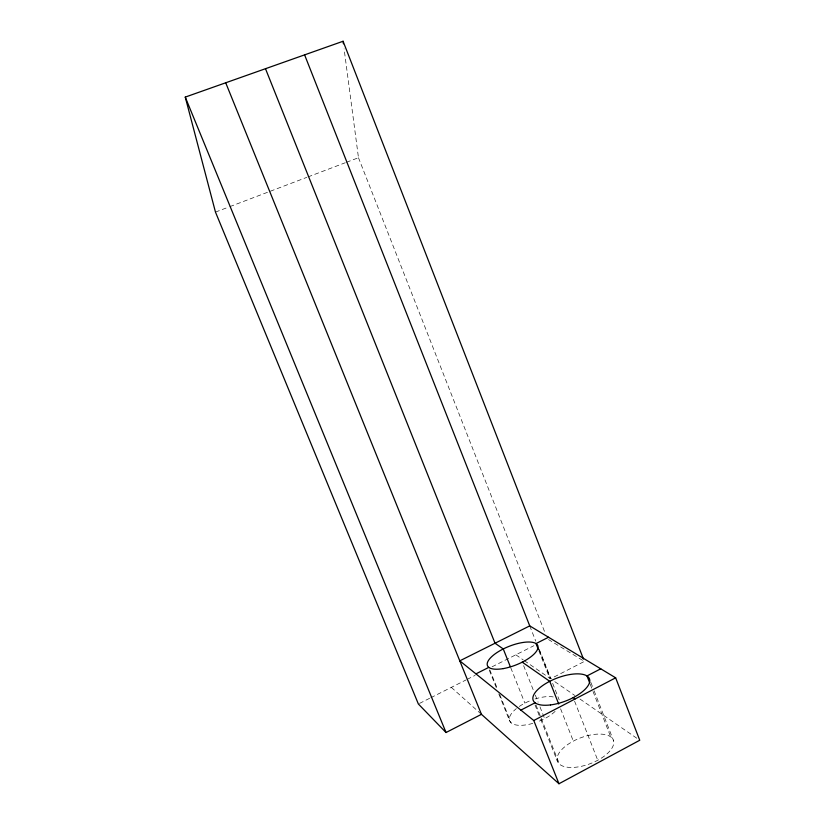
<?xml version="1.0" encoding="UTF-8"?>
<svg xmlns="http://www.w3.org/2000/svg" width="825" height="825" viewBox="0 0 825 825"><rect width="100%" height="100%" fill="white"/><g stroke="black" fill="none" stroke-linecap="round" stroke-linejoin="round"><path stroke-width="0.62" stroke-dasharray="4.12 3.09" d="M524.267 660.629L550.605 678.779L584.399 661.413L548.512 639.55M419.502 703.426L429.732 698.259M430.867 697.692L466.043 679.944M467.167 679.367L475.097 675.376M492.071 666.806L533.888 645.707M215.469 212.087L228.69 207.065M229.886 206.611L306.797 177.365M308.003 176.911L345.252 162.752M346.459 162.288L358.473 157.719L344.087 48.85M515.842 654.813L523.215 659.897M554.802 681.677L574.726 695.413M579.965 699.033L637.653 738.808M451.327 687.369L480.49 713.481M489.761 669.735L497.351 688.638M499.723 694.547L511.108 722.896M489.359 670.395L496.444 688.029M498.805 693.908L509.664 720.957M510.768 667.796L524.865 703.137M523.627 665.692L533.445 690.401M535.312 695.114L538.117 702.168M539.983 706.881L544.655 718.647M536.023 705.148L540.715 716.956M541.179 718.142L559.494 764.208M535.002 704.921L540.241 718.09M540.715 719.287L557.38 761.186M539.189 649.162L550.811 678.635M552.667 683.347L559.175 699.858M529.743 625.886L535.776 641.169M539.478 650.574L550.605 678.779M538.849 650.76L549.708 678.315M560.598 708.819L573.334 741.118M574.582 701.178L597.754 760.248M358.473 157.719L545.067 632.899M590.917 682.553L593.67 689.628M594.134 690.814L613.429 740.386A29.896 13.788 -20.8 0 1 575.18 767.281A29.896 13.788 -20.8 0 1 567.579 744.635A29.896 13.788 -20.8 0 1 613.429 740.386M590.236 684.296L592.567 690.267M593.031 691.463L610.706 736.859M555.101 711.398A26.905 11.179 -21.7 0 1 536.797 722.092M532.733 723.401A26.905 11.179 -21.7 0 1 510.984 722.783A26.905 11.179 -21.7 0 1 516.347 708.603M519.255 706.458A26.905 11.179 -21.7 0 1 531.104 700.342M534.982 698.981A26.905 11.179 -21.7 0 1 553.441 696.981"/><path stroke-width="1.24" d="M225.71 82.789L481.439 714.326L558.979 783.75L639.746 740.252L615.656 677.82L529.743 625.886L304.6 54.863M529.743 625.886L459.783 660.846L533.765 720.503L615.656 677.82M520.895 710.119L535.085 702.787M600.744 668.807L586.977 675.933L589.772 683.1M583.461 659.02L343.087 41.25L185.254 97.102L215.469 212.087L418.368 703.993L446.036 732.518L481.439 714.326M475.932 673.87L488.812 667.373M548.553 637.251L536.013 643.572L538.374 649.564M522.225 662.155L549.739 681.316L558.711 704.034M573.189 697.641L575.087 698.961M185.254 97.102L446.036 732.518M533.765 720.503L558.979 783.75M510.304 666.621L503.26 648.955L495.031 643.232L265.485 68.712M343.087 41.25L343.417 43.787M550.523 704.921A30.133 12.262 -20.9 0 0 589.535 679.006A30.133 12.262 -20.9 0 0 543.881 684.729A30.133 12.262 -20.9 0 0 550.523 704.921M503.157 668.621A27.091 9.921 -21.7 0 0 537.797 645.624A27.091 9.921 -21.7 0 0 496.897 652.616A27.091 9.921 -21.7 0 0 503.157 668.621"/></g></svg>
